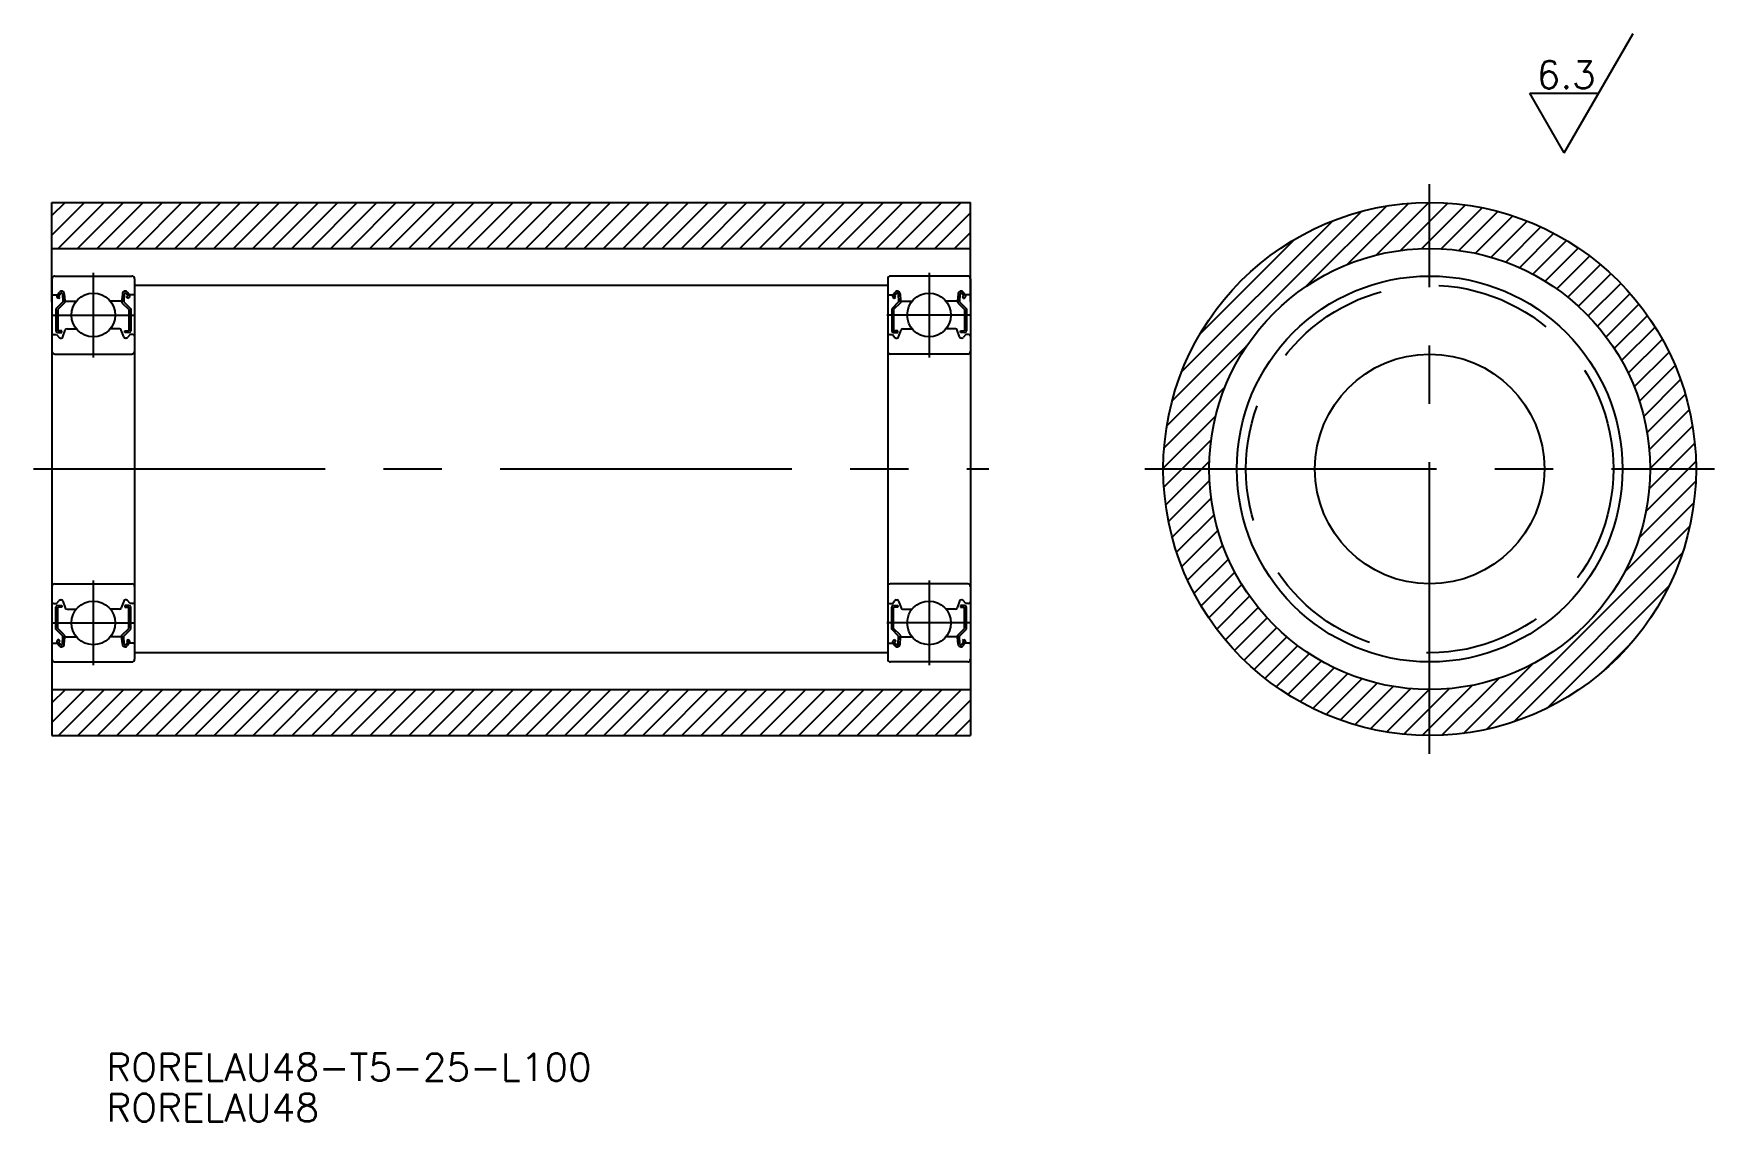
# Model space of a CAD drawing. Extents: x -2 to 181, y -71 to 47.
import ezdxf

# ---------------------------------------------------------------- set-up
doc = ezdxf.new("R2010")
doc.units = 0
doc.linetypes.add('CENTER', pattern=[50.8, 31.75, -6.35, 6.35, -6.35])
doc.linetypes.add('DASHED', pattern=[19.05, 12.7, -6.35])
doc.layers.get('0').update_dxf_attribs({"linetype": 'CONTINUOUS'})
doc.layers.add('CENTER', color=1, linetype='CENTER')
doc.styles.get("Standard").update_dxf_attribs({"font": 'txt.shx', "height": 3, "bigfont": 'bigfont.shx'})

# ---------------------------------------------------------------- blocks, each defined once
blk = doc.blocks.new('*U10')
at = {"color": 7, "linetype": 'CONTINUOUS'}
blk.add_text('RORELAU48-T5-25-L100', height=3, dxfattribs=at).set_placement((5.92, -66.6))
blk = doc.blocks.new('*U11')
at = {"color": 7, "linetype": 'CONTINUOUS'}
blk.add_text('RORELAU48', height=3, dxfattribs=at).set_placement((5.92, -71))
blk = doc.blocks.new('*U12')
at = {"color": 137, "linetype": 'CONTINUOUS'}
blk.add_text('6.3', height=3, dxfattribs=at).set_placement((161.65, 41.4))

msp = doc.modelspace()

# ---------------------------------------------------------------- linework, layer by layer
at = {"color": 137, "linetype": 'CONTINUOUS'}
for p, q in [((164.65, 34.39), (172.15, 47.38)), ((164.65, 34.39), (160.9, 40.89)), ((160.9, 40.89), (168.4, 40.89))]:
    msp.add_line(p, q, dxfattribs=at)
at = {"color": 7, "linetype": 'CONTINUOUS'}
for p, q in [((0, 18.2), (0, 29)), ((0, 29), (100, 29)), ((100, 18.2), (100, 29)), ((0, 24), (100, 24)), ((9, 20), (91, 20)), ((0, -18.2), (0, -29)), ((100, -18.2), (100, -29)), ((91, -20), (9, -20)), ((0, -24), (100, -24)), ((0, -29), (100, -29))]:
    msp.add_line(p, q, dxfattribs=at)
at = {"color": 3, "linetype": 'CONTINUOUS'}
for p, q in [((0, 27.58), (1.42, 29)), ((0, 25.46), (3.54, 29)), ((0.67, 24), (5.67, 29)), ((2.79, 24), (7.79, 29)), ((4.91, 24), (9.91, 29)), ((7.03, 24), (12.03, 29)), ((9.15, 24), (14.15, 29)), ((11.27, 24), (16.27, 29)), ((13.39, 24), (18.39, 29)), ((15.51, 24), (20.51, 29)), ((17.64, 24), (22.64, 29)), ((19.76, 24), (24.76, 29)), ((21.88, 24), (26.88, 29)), ((24, 24), (29, 29)), ((26.12, 24), (31.12, 29)), ((28.24, 24), (33.24, 29)), ((30.36, 24), (35.36, 29)), ((32.49, 24), (37.49, 29)), ((34.61, 24), (39.61, 29)), ((36.73, 24), (41.73, 29)), ((38.85, 24), (43.85, 29)), ((40.97, 24), (45.97, 29)), ((43.09, 24), (48.09, 29)), ((45.21, 24), (50.21, 29)), ((47.33, 24), (52.33, 29)), ((49.46, 24), (54.46, 29)), ((51.58, 24), (56.58, 29)), ((53.7, 24), (58.7, 29)), ((55.82, 24), (60.82, 29)), ((57.94, 24), (62.94, 29)), ((60.06, 24), (65.06, 29)), ((62.18, 24), (67.18, 29)), ((64.31, 24), (69.31, 29)), ((66.43, 24), (71.43, 29)), ((68.55, 24), (73.55, 29)), ((70.67, 24), (75.67, 29)), ((72.79, 24), (77.79, 29)), ((74.91, 24), (79.91, 29)), ((77.03, 24), (82.03, 29)), ((79.15, 24), (84.15, 29)), ((81.28, 24), (86.28, 29)), ((83.4, 24), (88.4, 29)), ((85.52, 24), (90.52, 29)), ((87.64, 24), (92.64, 29)), ((89.76, 24), (94.76, 29)), ((91.88, 24), (96.88, 29)), ((94, 24), (99, 29)), ((96.12, 24), (100, 27.88)), ((121.96, 7.41), (142.59, 28.04)), ((136.55, 19.88), (145.29, 28.61)), ((141.07, 22.28), (147.7, 28.91)), ((144.21, 23.29), (149.92, 29)), ((146.83, 23.79), (151.97, 28.93)), ((149.14, 23.98), (153.9, 28.74)), ((151.25, 23.97), (155.71, 28.43)), ((153.19, 23.79), (157.43, 28.03)), ((155, 23.47), (159.07, 27.55)), ((98.25, 24), (100, 25.75)), ((122.99, 10.56), (139.44, 27.01)), ((156.69, 23.05), (160.63, 26.98)), ((158.29, 22.52), (162.11, 26.35)), ((159.8, 21.91), (163.53, 25.65)), ((124.99, 14.68), (135.32, 25.01)), ((161.22, 21.21), (164.89, 24.88)), ((162.57, 20.44), (166.19, 24.06)), ((163.85, 19.6), (167.43, 23.18)), ((165.06, 18.69), (168.61, 22.24)), ((166.2, 17.71), (169.74, 21.25)), ((167.27, 16.66), (170.81, 20.2)), ((168.28, 15.55), (171.83, 19.09)), ((169.22, 14.37), (172.79, 17.93)), ((170.1, 13.12), (173.7, 16.72)), ((170.9, 11.8), (174.54, 15.45)), ((121.39, 4.71), (130.12, 13.45)), ((171.63, 10.41), (175.33, 14.11)), ((172.28, 8.93), (176.06, 12.72)), ((172.84, 7.38), (176.72, 11.26)), ((173.31, 5.72), (177.32, 9.73)), ((121.09, 2.3), (127.72, 8.93)), ((173.67, 3.96), (177.84, 8.13)), ((121, 0.08), (126.71, 5.79)), ((173.91, 2.08), (178.27, 6.45)), ((174, 0.05), (178.62, 4.67)), ((121.07, -1.97), (126.21, 3.17)), ((173.9, -2.17), (178.86, 2.8)), ((121.26, -3.9), (126.02, 0.86)), ((173.55, -4.64), (178.99, 0.8)), ((121.57, -5.71), (126.03, -1.25)), ((172.79, -7.52), (178.97, -1.34)), ((121.97, -7.43), (126.21, -3.19)), ((122.45, -9.07), (126.53, -5)), ((171.22, -11.22), (178.77, -3.67)), ((123.02, -10.63), (126.95, -6.69)), ((156.23, -28.32), (178.32, -6.23)), ((123.65, -12.11), (127.48, -8.29)), ((124.35, -13.53), (128.09, -9.8)), ((159.16, -27.51), (177.51, -9.16)), ((125.12, -14.89), (128.79, -11.22)), ((125.94, -16.19), (129.56, -12.57)), ((162.75, -26.05), (176.05, -12.75)), ((126.82, -17.43), (130.4, -13.85)), ((127.76, -18.61), (131.31, -15.06)), ((128.75, -19.74), (132.29, -16.2)), ((129.8, -20.81), (133.34, -17.27)), ((130.91, -21.83), (134.45, -18.28)), ((132.07, -22.79), (135.63, -19.22)), ((133.28, -23.7), (136.88, -20.1)), ((169.08, -21.84), (171.84, -19.08)), ((134.55, -24.54), (138.2, -20.9)), ((135.89, -25.33), (139.59, -21.63)), ((153.67, -28.77), (161.22, -21.22)), ((137.28, -26.06), (141.07, -22.28)), ((138.74, -26.72), (142.62, -22.84)), ((140.27, -27.32), (144.28, -23.31)), ((141.87, -27.84), (146.04, -23.67)), ((149.2, -28.99), (154.64, -23.55)), ((151.34, -28.97), (157.52, -22.79)), ((0, -25.46), (1.46, -24)), ((0, -27.58), (3.58, -24)), ((0.7, -29), (5.7, -24)), ((2.82, -29), (7.82, -24)), ((4.94, -29), (9.94, -24)), ((7.06, -29), (12.06, -24)), ((9.18, -29), (14.18, -24)), ((11.31, -29), (16.31, -24)), ((13.43, -29), (18.43, -24)), ((15.55, -29), (20.55, -24)), ((17.67, -29), (22.67, -24)), ((19.79, -29), (24.79, -24)), ((21.91, -29), (26.91, -24)), ((24.03, -29), (29.03, -24)), ((26.15, -29), (31.15, -24)), ((28.28, -29), (33.28, -24)), ((30.4, -29), (35.4, -24)), ((32.52, -29), (37.52, -24)), ((34.64, -29), (39.64, -24)), ((36.76, -29), (41.76, -24)), ((38.88, -29), (43.88, -24)), ((41, -29), (46, -24)), ((43.12, -29), (48.12, -24)), ((45.25, -29), (50.25, -24)), ((47.37, -29), (52.37, -24)), ((49.49, -29), (54.49, -24)), ((51.61, -29), (56.61, -24)), ((53.73, -29), (58.73, -24)), ((55.85, -29), (60.85, -24)), ((57.97, -29), (62.97, -24)), ((60.1, -29), (65.1, -24)), ((62.22, -29), (67.22, -24)), ((64.34, -29), (69.34, -24)), ((66.46, -29), (71.46, -24)), ((68.58, -29), (73.58, -24)), ((70.7, -29), (75.7, -24)), ((72.82, -29), (77.82, -24)), ((74.94, -29), (79.94, -24)), ((77.07, -29), (82.07, -24)), ((79.19, -29), (84.19, -24)), ((81.31, -29), (86.31, -24)), ((83.43, -29), (88.43, -24)), ((85.55, -29), (90.55, -24)), ((87.67, -29), (92.67, -24)), ((89.79, -29), (94.79, -24)), ((91.92, -29), (96.92, -24)), ((94.04, -29), (99.04, -24)), ((96.16, -29), (100, -25.16)), ((143.55, -28.27), (147.92, -23.91)), ((145.33, -28.62), (149.95, -24)), ((147.2, -28.86), (152.17, -23.9)), ((98.28, -29), (100, -27.28))]:
    msp.add_line(p, q, dxfattribs=at)
for p, q in [((0, 20.7), (0, -20.7)), ((0.3, 21), (8.7, 21)), ((9, 20.7), (9, -20.7)), ((91, 20.7), (91, -20.7)), ((99.7, 21), (91.3, 21)), ((100, 20.7), (100, -20.7)), ((0.1, 18.95), (0.56, 18.95)), ((0.56, 18.95), (0.81, 19.25)), ((0.74, 18.54), (0.58, 18.67)), ((0.71, 18.82), (0.96, 19.12)), ((0.87, 18.69), (0.71, 18.82)), ((0.74, 18.54), (0.87, 18.69)), ((1.14, 19.06), (1.18, 18.18)), ((1.34, 19.08), (1.4, 18.34)), ((1.38, 18.57), (1.38, 18.1)), ((7.66, 19.08), (7.6, 18.34)), ((7.62, 18.57), (7.62, 18.1)), ((7.86, 19.06), (7.82, 18.18)), ((8.29, 18.82), (8.04, 19.12)), ((8.13, 18.69), (8.29, 18.82)), ((8.26, 18.54), (8.13, 18.69)), ((8.44, 18.95), (8.19, 19.25)), ((8.26, 18.54), (8.42, 18.67)), ((8.9, 18.95), (8.44, 18.95)), ((91.1, 18.95), (91.56, 18.95)), ((91.56, 18.95), (91.81, 19.25)), ((91.74, 18.54), (91.58, 18.67)), ((91.71, 18.82), (91.96, 19.12)), ((91.87, 18.69), (91.71, 18.82)), ((91.74, 18.54), (91.87, 18.69)), ((92.14, 19.06), (92.18, 18.18)), ((92.34, 19.08), (92.4, 18.34)), ((92.38, 18.57), (92.38, 18.1)), ((98.66, 19.08), (98.6, 18.34)), ((98.62, 18.57), (98.62, 18.1)), ((98.86, 19.06), (98.82, 18.18)), ((99.29, 18.82), (99.04, 19.12)), ((99.13, 18.69), (99.29, 18.82)), ((99.26, 18.54), (99.13, 18.69)), ((99.44, 18.95), (99.19, 19.25)), ((99.26, 18.54), (99.42, 18.67)), ((99.9, 18.95), (99.44, 18.95)), ((1.18, 18.18), (0.43, 17.43)), ((0.43, 17.43), (0.43, 15.05)), ((1.38, 18.1), (0.63, 17.35)), ((0.63, 17.35), (0.63, 15.05)), ((1.5, 18.25), (2.65, 18.25)), ((7.5, 18.25), (6.35, 18.25)), ((7.62, 18.1), (8.37, 17.35)), ((7.82, 18.18), (8.57, 17.43)), ((8.37, 17.35), (8.37, 15.05)), ((8.57, 17.43), (8.57, 15.05)), ((92.18, 18.18), (91.43, 17.43)), ((91.43, 17.43), (91.43, 15.05)), ((92.38, 18.1), (91.63, 17.35)), ((91.63, 17.35), (91.63, 15.05)), ((92.5, 18.25), (93.65, 18.25)), ((98.5, 18.25), (97.35, 18.25)), ((98.62, 18.1), (99.37, 17.35)), ((98.82, 18.18), (99.57, 17.43)), ((99.37, 17.35), (99.37, 15.05)), ((99.57, 17.43), (99.57, 15.05)), ((0.2, 14.65), (0.5, 14.65)), ((0.5, 14.65), (0.78, 14.32)), ((1.08, 15.05), (0.63, 15.05)), ((0.63, 14.85), (1.08, 14.85)), ((1.08, 14.85), (1.08, 15.05)), ((1.18, 14.38), (1.45, 15.12)), ((1.64, 15.25), (2.65, 15.25)), ((7.36, 15.25), (6.35, 15.25)), ((7.82, 14.38), (7.55, 15.12)), ((7.92, 14.85), (7.92, 15.05)), ((7.92, 15.05), (8.37, 15.05)), ((8.37, 14.85), (7.92, 14.85)), ((8.5, 14.65), (8.22, 14.32)), ((8.8, 14.65), (8.5, 14.65)), ((91.2, 14.65), (91.5, 14.65)), ((91.5, 14.65), (91.78, 14.32)), ((92.08, 15.05), (91.63, 15.05)), ((91.63, 14.85), (92.08, 14.85)), ((92.08, 14.85), (92.08, 15.05)), ((92.18, 14.38), (92.45, 15.12)), ((92.64, 15.25), (93.65, 15.25)), ((98.36, 15.25), (97.35, 15.25)), ((98.82, 14.38), (98.55, 15.12)), ((98.92, 15.05), (99.37, 15.05)), ((98.92, 14.85), (98.92, 15.05)), ((99.37, 14.85), (98.92, 14.85)), ((99.5, 14.65), (99.22, 14.32)), ((99.8, 14.65), (99.5, 14.65)), ((0.93, 14.25), (0.99, 14.25)), ((8.07, 14.25), (8.01, 14.25)), ((91.93, 14.25), (91.99, 14.25)), ((99.07, 14.25), (99.01, 14.25)), ((0.3, 12.5), (8.7, 12.5)), ((99.7, 12.5), (91.3, 12.5)), ((0.3, -12.5), (8.7, -12.5)), ((99.7, -12.5), (91.3, -12.5)), ((0.5, -14.65), (0.78, -14.32)), ((0.93, -14.25), (0.99, -14.25)), ((1.18, -14.38), (1.45, -15.12)), ((7.82, -14.38), (7.55, -15.12)), ((8.07, -14.25), (8.01, -14.25)), ((8.5, -14.65), (8.22, -14.32)), ((91.5, -14.65), (91.78, -14.32)), ((91.93, -14.25), (91.99, -14.25)), ((92.18, -14.38), (92.45, -15.12)), ((98.82, -14.38), (98.55, -15.12)), ((99.07, -14.25), (99.01, -14.25)), ((99.5, -14.65), (99.22, -14.32)), ((0.2, -14.65), (0.5, -14.65)), ((0.43, -17.43), (0.43, -15.05)), ((0.63, -14.85), (1.08, -14.85)), ((0.63, -17.35), (0.63, -15.05)), ((1.08, -15.05), (0.63, -15.05)), ((1.08, -14.85), (1.08, -15.05)), ((1.64, -15.25), (2.65, -15.25)), ((1.89, -15.25), (1.89, -15.25)), ((2.14, -15.25), (2.14, -15.25)), ((7.36, -15.25), (6.35, -15.25)), ((7.92, -14.85), (7.92, -15.05)), ((8.37, -14.85), (7.92, -14.85)), ((7.92, -15.05), (8.37, -15.05)), ((8.37, -17.35), (8.37, -15.05)), ((8.8, -14.65), (8.5, -14.65)), ((8.57, -17.43), (8.57, -15.05)), ((91.2, -14.65), (91.5, -14.65)), ((91.43, -17.43), (91.43, -15.05)), ((91.63, -14.85), (92.08, -14.85)), ((91.63, -17.35), (91.63, -15.05)), ((92.08, -15.05), (91.63, -15.05)), ((92.08, -14.85), (92.08, -15.05)), ((92.64, -15.25), (93.65, -15.25)), ((98.36, -15.25), (97.35, -15.25)), ((97.86, -15.25), (97.86, -15.25)), ((98.11, -15.25), (98.11, -15.25)), ((99.37, -14.85), (98.92, -14.85)), ((98.92, -14.85), (98.92, -15.05)), ((98.92, -15.05), (99.37, -15.05)), ((99.37, -17.35), (99.37, -15.05)), ((99.8, -14.65), (99.5, -14.65)), ((99.57, -17.43), (99.57, -15.05)), ((1.18, -18.18), (0.43, -17.43)), ((1.38, -18.1), (0.63, -17.35)), ((1.14, -19.06), (1.18, -18.18)), ((1.38, -18.57), (1.38, -18.1)), ((1.5, -18.25), (2.65, -18.25)), ((7.5, -18.25), (6.35, -18.25)), ((7.62, -18.1), (8.37, -17.35)), ((7.62, -18.57), (7.62, -18.1)), ((7.82, -18.18), (8.57, -17.43)), ((7.86, -19.06), (7.82, -18.18)), ((92.18, -18.18), (91.43, -17.43)), ((92.38, -18.1), (91.63, -17.35)), ((92.14, -19.06), (92.18, -18.18)), ((92.38, -18.57), (92.38, -18.1)), ((92.5, -18.25), (93.65, -18.25)), ((98.5, -18.25), (97.35, -18.25)), ((98.62, -18.1), (99.37, -17.35)), ((98.62, -18.57), (98.62, -18.1)), ((98.82, -18.18), (99.57, -17.43)), ((98.86, -19.06), (98.82, -18.18)), ((0.1, -18.95), (0.56, -18.95)), ((0.56, -18.95), (0.81, -19.25)), ((0.74, -18.54), (0.58, -18.67)), ((0.87, -18.69), (0.71, -18.82)), ((0.71, -18.82), (0.96, -19.12)), ((0.74, -18.54), (0.87, -18.69)), ((1.34, -19.08), (1.4, -18.34)), ((7.66, -19.08), (7.6, -18.34)), ((8.29, -18.82), (8.04, -19.12)), ((8.26, -18.54), (8.13, -18.69)), ((8.13, -18.69), (8.29, -18.82)), ((8.44, -18.95), (8.19, -19.25)), ((8.26, -18.54), (8.42, -18.67)), ((8.9, -18.95), (8.44, -18.95)), ((91.1, -18.95), (91.56, -18.95)), ((91.56, -18.95), (91.81, -19.25)), ((91.74, -18.54), (91.58, -18.67)), ((91.87, -18.69), (91.71, -18.82)), ((91.71, -18.82), (91.96, -19.12)), ((91.74, -18.54), (91.87, -18.69)), ((92.34, -19.08), (92.4, -18.34)), ((98.66, -19.08), (98.6, -18.34)), ((99.29, -18.82), (99.04, -19.12)), ((99.26, -18.54), (99.13, -18.69)), ((99.13, -18.69), (99.29, -18.82)), ((99.44, -18.95), (99.19, -19.25)), ((99.26, -18.54), (99.42, -18.67)), ((99.9, -18.95), (99.44, -18.95)), ((0.3, -21), (8.7, -21)), ((99.7, -21), (91.3, -21))]:
    msp.add_line(p, q)
at = {"color": 7, "linetype": 'CONTINUOUS'}
for radius in [29, 24, 21, 12.5]:
    msp.add_circle((150, 0), radius, dxfattribs=at)
for centre in [(4.5, 16.75), (95.5, 16.75), (4.5, -16.75), (95.5, -16.75)]:
    msp.add_circle(centre, 2.38)
at = {"color": 3, "linetype": 'DASHED'}
msp.add_circle((150, 0), 20, dxfattribs=at)
for centre, radius, start, end in [((0.3, 20.7), 0.3, 90, 180), ((8.7, 20.7), 0.3, 0, 90), ((91.3, 20.7), 0.3, 90, 180), ((99.7, 20.7), 0.3, 0, 90), ((0.1, 19.05), 0.1, 180, 270), ((0.71, 18.82), 0.2, 140, 230.0841), ((1.04, 19.05), 0.3, 4.9967, 140), ((1.04, 19.05), 0.1, 2.8198, 140.001), ((1.5, 18.35), 0.1, 184.9967, 270.0005), ((7.5, 18.35), 0.1, 269.9995, 355.0033), ((7.96, 19.05), 0.3, 40, 175.0033), ((7.96, 19.05), 0.1, 39.999, 177.1802), ((8.29, 18.82), 0.2, 309.9159, 40), ((8.9, 19.05), 0.1, 270, 0), ((91.1, 19.05), 0.1, 180, 270), ((91.71, 18.82), 0.2, 140, 230.0841), ((92.04, 19.05), 0.3, 4.9967, 140), ((92.04, 19.05), 0.1, 2.8198, 140.001), ((92.5, 18.35), 0.1, 184.9967, 270.0005), ((98.5, 18.35), 0.1, 269.9995, 355.0033), ((98.96, 19.05), 0.3, 40, 175.0033), ((98.96, 19.05), 0.1, 39.999, 177.1802), ((99.29, 18.82), 0.2, 309.9159, 40), ((99.9, 19.05), 0.1, 270, 0), ((0.2, 14.45), 0.2, 90, 180), ((0.63, 15.05), 0.2, 180, 270), ((1.64, 15.05), 0.2, 90, 159.9919), ((7.36, 15.05), 0.2, 20.0081, 90), ((8.37, 15.05), 0.2, 270, 0), ((8.8, 14.45), 0.2, 0, 90), ((91.2, 14.45), 0.2, 90, 180), ((91.63, 15.05), 0.2, 180, 270), ((92.64, 15.05), 0.2, 90, 159.9919), ((98.36, 15.05), 0.2, 20.0081, 90), ((99.37, 15.05), 0.2, 270, 0), ((99.8, 14.45), 0.2, 0, 90), ((0.93, 14.45), 0.2, 219.9919, 270), ((0.99, 14.45), 0.2, 270, 339.9919), ((8.01, 14.45), 0.2, 200.0081, 270), ((8.07, 14.45), 0.2, 270, 320.0081), ((91.93, 14.45), 0.2, 219.9919, 270), ((91.99, 14.45), 0.2, 270, 339.9919), ((99.01, 14.45), 0.2, 200.0081, 270), ((99.07, 14.45), 0.2, 270, 320.0081), ((0.3, 12.8), 0.3, 180, 270), ((8.7, 12.8), 0.3, 270, 0), ((91.3, 12.8), 0.3, 180, 270), ((99.7, 12.8), 0.3, 270, 0), ((0.3, -12.8), 0.3, 90, 180), ((8.7, -12.8), 0.3, 0, 90), ((91.3, -12.8), 0.3, 90, 180), ((99.7, -12.8), 0.3, 0, 90), ((0.2, -14.45), 0.2, 180, 270), ((0.93, -14.45), 0.2, 90, 140.0081), ((0.99, -14.45), 0.2, 20.0081, 90), ((8.01, -14.45), 0.2, 90, 159.9919), ((8.07, -14.45), 0.2, 39.9919, 90), ((8.8, -14.45), 0.2, 270, 0), ((91.2, -14.45), 0.2, 180, 270), ((91.93, -14.45), 0.2, 90, 140.0081), ((91.99, -14.45), 0.2, 20.0081, 90), ((99.01, -14.45), 0.2, 90, 159.9919), ((99.07, -14.45), 0.2, 39.9919, 90), ((99.8, -14.45), 0.2, 270, 0), ((0.63, -15.05), 0.2, 90, 180), ((1.64, -15.05), 0.2, 200.0081, 270), ((7.36, -15.05), 0.2, 270, 339.9919), ((8.37, -15.05), 0.2, 0, 90), ((91.63, -15.05), 0.2, 90, 180), ((92.64, -15.05), 0.2, 200.0081, 270), ((98.36, -15.05), 0.2, 270, 339.9919), ((99.37, -15.05), 0.2, 0, 90), ((1.5, -18.35), 0.1, 89.9995, 175.0033), ((7.5, -18.35), 0.1, 4.9967, 90.0005), ((92.5, -18.35), 0.1, 89.9995, 175.0033), ((98.5, -18.35), 0.1, 4.9967, 90.0005), ((0.1, -19.05), 0.1, 90, 180), ((0.71, -18.82), 0.2, 129.9159, 220), ((1.04, -19.05), 0.3, 220, 355.0033), ((1.04, -19.05), 0.1, 219.999, 357.1802), ((7.96, -19.05), 0.3, 184.9967, 320), ((7.96, -19.05), 0.1, 182.8198, 320.001), ((8.29, -18.82), 0.2, 320, 50.0841), ((8.9, -19.05), 0.1, 0, 90), ((91.1, -19.05), 0.1, 90, 180), ((91.71, -18.82), 0.2, 129.9159, 220), ((92.04, -19.05), 0.3, 220, 355.0033), ((92.04, -19.05), 0.1, 219.999, 357.1802), ((98.96, -19.05), 0.3, 184.9967, 320), ((98.96, -19.05), 0.1, 182.8198, 320.001), ((99.29, -18.82), 0.2, 320, 50.0841), ((99.9, -19.05), 0.1, 0, 90), ((0.3, -20.7), 0.3, 180, 270), ((8.7, -20.7), 0.3, 270, 0), ((91.3, -20.7), 0.3, 180, 270), ((99.7, -20.7), 0.3, 270, 0)]:
    msp.add_arc(centre, radius, start, end)
at = {"layer": 'CENTER', "color": 1, "linetype": 'CENTER'}
for p, q in [((150, -31), (150, 31)), ((4.5, 21.35), (4.5, 12.15)), ((95.5, 21.35), (95.5, 12.15)), ((-0.1, 16.75), (9.1, 16.75)), ((100.1, 16.75), (90.9, 16.75)), ((-2, 0), (102, 0)), ((119, 0), (181, 0)), ((4.5, -12.15), (4.5, -21.35)), ((95.5, -12.15), (95.5, -21.35)), ((-0.1, -16.75), (9.1, -16.75)), ((100.1, -16.75), (90.9, -16.75))]:
    msp.add_line(p, q, dxfattribs=at)

# ---------------------------------------------------------------- block references
at = {"color": 7, "linetype": 'CONTINUOUS'}
for name in ['*U12', '*U10', '*U11']:
    msp.add_blockref(name, (0, 0), dxfattribs=at)

doc.saveas('drawing.dxf')
